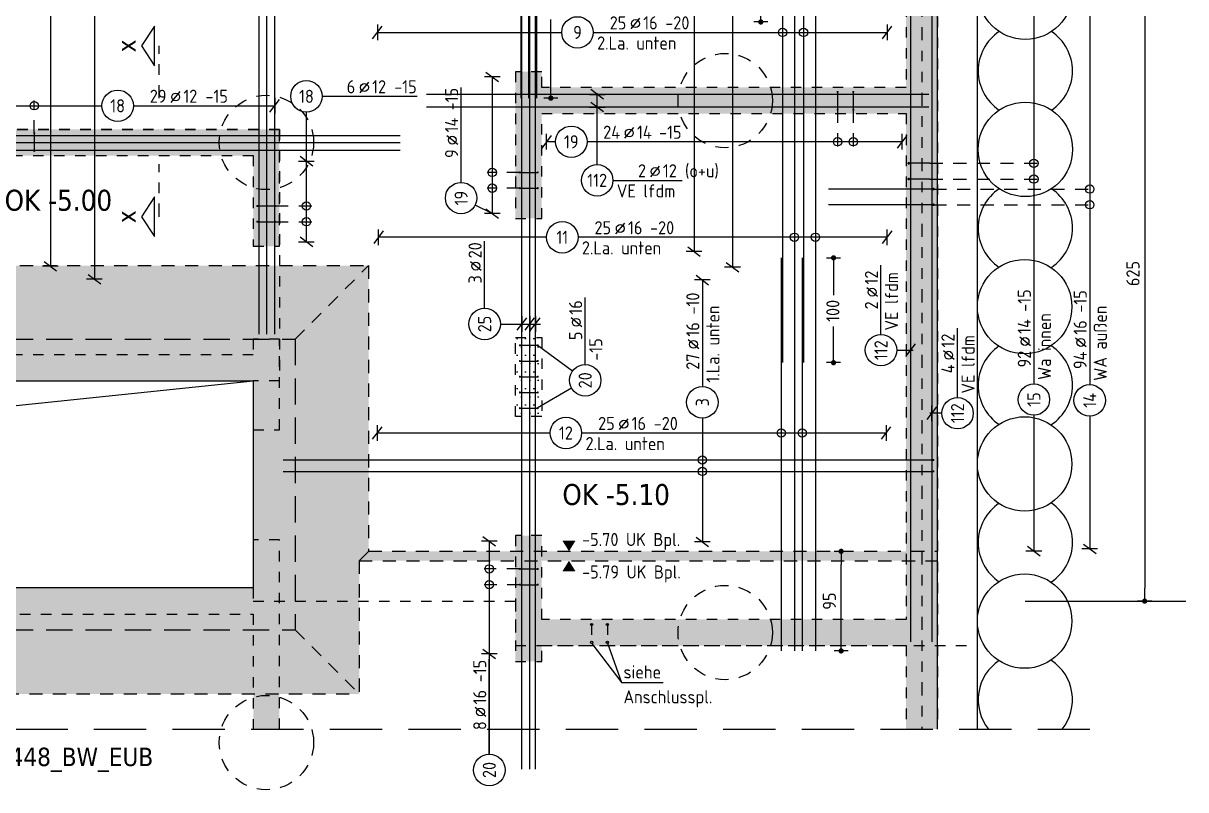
# Model space of a CAD drawing. Extents: x -28 to 85, y -37 to 54.
# Drawn here: x 8.87 to 19.95, y 20.34 to 27.65 of the extents above; entities that cross this region are included whole.
import ezdxf
from ezdxf.enums import TextEntityAlignment as Align

# ---------------------------------------------------------------- set-up
doc = ezdxf.new("R2010")
doc.units = 0
doc.header["$LTSCALE"] = 0.5
for name, pattern in [('AUSGEZOGEN', [1000.01, 1000, 0.01]), ('DASHDOTSMALL', [1.05, 0.5, -0.25, 0.05, -0.25]), ('DIVIDE2', [0.625, 0.25, -0.125, 0, -0.125, 0, -0.125]), ('GESTRICHELTX2', [1.5, 1, -0.5]), ('HIDDEN', [0.375, 0.25, -0.125]), ('HIDDEN2', [0.187, 0.125, -0.062]), ('PUNKT', [0.175, 0.05, -0.125]), ('STRICHPUNKT2', [0.55, 0.25, -0.125, 0.05, -0.125]), ('VERDECKT', [0.375, 0.25, -0.125]), ('VERDECKTX2', [0.75, 0.5, -0.25])]:
    doc.linetypes.add(name, pattern=pattern)
for name, color, linetype in [('ACHSEN', 7, 'Continuous'), ('AFB', 7, 'Continuous'), ('BETON', 7, 'Continuous'), ('DRUEBER', 7, 'Continuous'), ('grau_dunkel', 7, 'Continuous'), ('grau_hell', 7, 'Continuous'), ('Gründungspfähle', 7, 'Continuous'), ('HILFE', 7, 'Continuous'), ('koten', 7, 'Continuous'), ('MASSE', 7, 'Continuous'), ('OBJEKT', 7, 'Continuous'), ('RND', 7, 'Continuous'), ('SCHNITTE', 7, 'Continuous'), ('SCHRAFF', 7, 'Continuous'), ('TEXT', 7, 'Continuous'), ('Verbau', 7, 'Continuous'), ('VERDECKT', 7, 'Continuous'), ('Versprung oberseitig', 7, 'Continuous')]:
    doc.layers.add(name, color=color, linetype=linetype)
doc.layers.add('NOPLOT', color=7, linetype='Continuous', plot=False)
doc.styles.add('helv', font='tahoma.ttf')
doc.styles.add('txt', font='isocp.shx')
doc.dimstyles.new('DOT_I', dxfattribs={"dimscale": 0.5, "dimtxt": 0.25, "dimasz": 0.25, "dimexe": 0.1, "dimexo": 0.3, "dimgap": 0.1, "dimtad": 1, "dimdec": 3, "dimzin": 3, "dimtxsty": 'txt', "dimblk": 'DOT', "dimblk1": 'DOT', "dimblk2": 'DOT', "dimsah": 1, "dimcen": 0.1, "dimse1": 1, "dimse2": 1, "dimazin": 0, "dimtfac": 1, "dimtdec": 4, "dimtix": 1, "dimtmove": 2, "dimatfit": 3, "dimfxl": 0, "dimtvp": 1, "dimtolj": 1, "dimtzin": 0, "dimarcsym": 0})
pattern_1 = [(0, (-2.69238, 6.23199), (0.0396875, 0.079375), [0, -0.079375])]

# ---------------------------------------------------------------- blocks, each defined once
blk = doc.blocks.new('okrd_o')
at = {"layer": 'koten', "color": 7, "linetype": 'Continuous'}
blk.add_solid([(-0.125, 0.202), (0.125, 0.202), (0, 0)], dxfattribs=at)
at = {"layer": 'koten', "style": 'txt'}
blk.add_attdef('OKRD', (0.25, 0.1), '', height=0.25, dxfattribs=at)
blk = doc.blocks.new('lei_gre')
at = {"layer": 'RND', "color": 7, "linetype": 'Continuous'}
for p, q in [((-0.09, -0.12), (0.09, 0.12)), ((0, 0.15), (0, -0.15))]:
    blk.add_line(p, q, dxfattribs=at)
blk = doc.blocks.new('RND_LEI')
at = {"layer": 'RND', "color": 7, "linetype": 'Continuous'}
blk.add_line((1.022, 0.066), (1.19, 0.27), dxfattribs=at)
for centre, radius in [((0, 0), 0.3), ((1.106, 0.168), 0.075)]:
    blk.add_circle(centre, radius, dxfattribs=at)
at = {"layer": 'RND', "color": 7, "linetype": 'Continuous', "style": 'txt'}
blk.add_attdef('ANZ', text='', height=0.25, dxfattribs=at).set_placement((0.931, 0.057), align=Align.RIGHT)
for tag, p in [('DUM', (1.253, 0.057)), ('ABSTD', (1.674, 0.057)), ('POSTXT', (0.374, -0.327))]:
    blk.add_attdef(tag, p, '', height=0.25, dxfattribs=at)
blk.add_attdef('POSL', text='', height=0.25, dxfattribs=at).set_placement((0, 0), align=Align.MIDDLE)
blk = doc.blocks.new('DOT')
at = {"layer": 'MASSE', "color": 7, "linetype": 'Continuous'}
for p, q in [((0, 0), (-1, 0)), ((0, 0.54), (0, -0.54))]:
    blk.add_line(p, q, dxfattribs=at)
at = {"layer": 'MASSE', "color": 7, "linetype": 'Continuous', "const_width": 0.2}
blk.add_lwpolyline([(-0.1, 0, 1), (0.1, 0, 1)], format="xyb", close=True, dxfattribs=at)
blk = doc.blocks.new('*D24')
at = {"layer": 'Defpoints', "color": 0, "linetype": 'AUSGEZOGEN', "transparency": 16777216}
for p in [(15.902, 28.666), (15.902, 28.666), (15.902, 27.666)]:
    blk.add_point(p, dxfattribs=at)
at = {"layer": 'MASSE', "color": 0, "linetype": 'AUSGEZOGEN', "lineweight": -2, "transparency": 16777216}
for p, q in [((15.902, 28.541), (15.902, 28.293)), ((15.902, 27.791), (15.902, 27.992))]:
    blk.add_line(p, q, dxfattribs=at)
at = {"layer": 'MASSE', "color": 0, "linetype": 'AUSGEZOGEN', "lineweight": -2, "transparency": 16777216, "xscale": 0.125, "yscale": 0.125, "zscale": 0.125}
for p, rotation in [((15.902, 28.666), 90), ((15.902, 27.666), 270)]:
    blk.add_blockref('DOT', p, dxfattribs=dict(at, rotation=rotation))
at = {"layer": 'MASSE', "color": 0, "linetype": 'AUSGEZOGEN', "transparency": 16777216, "insert": (15.889, 28.142), "char_height": 0.125, "attachment_point": 5, "rotation": 90, "style": 'txt'}
blk.add_mtext('\\A1;100', dxfattribs=at)
blk = doc.blocks.new('*D25')
at = {"layer": 'Defpoints', "color": 0, "linetype": 'AUSGEZOGEN', "transparency": 16777216}
for p in [(16.596, 25.416), (16.596, 24.416), (16.596, 24.416)]:
    blk.add_point(p, dxfattribs=at)
at = {"layer": 'MASSE', "color": 0, "linetype": 'AUSGEZOGEN', "lineweight": -2, "transparency": 16777216}
for p, q in [((16.596, 25.291), (16.596, 25.06)), ((16.596, 24.541), (16.596, 24.76))]:
    blk.add_line(p, q, dxfattribs=at)
at = {"layer": 'MASSE', "color": 0, "linetype": 'AUSGEZOGEN', "lineweight": -2, "transparency": 16777216, "xscale": 0.125, "yscale": 0.125, "zscale": 0.125}
for p, rotation in [((16.596, 25.416), 90), ((16.596, 24.416), 270)]:
    blk.add_blockref('DOT', p, dxfattribs=dict(at, rotation=rotation))
at = {"layer": 'MASSE', "color": 0, "linetype": 'AUSGEZOGEN', "transparency": 16777216, "insert": (16.589, 24.91), "char_height": 0.125, "attachment_point": 5, "rotation": 90, "style": 'txt'}
blk.add_mtext('\\A1;100', dxfattribs=at)
blk = doc.blocks.new('*D31')
at = {"layer": 'Defpoints', "color": 0, "linetype": 'AUSGEZOGEN', "transparency": 16777216}
for p in [(19.563, 28.391), (19.563, 22.141), (19.563, 22.141)]:
    blk.add_point(p, dxfattribs=at)
at = {"layer": 'MASSE', "color": 0, "linetype": 'AUSGEZOGEN', "lineweight": -2, "transparency": 16777216}
blk.add_line((19.563, 28.266), (19.563, 22.266), dxfattribs=at)
at = {"layer": 'MASSE', "color": 0, "linetype": 'AUSGEZOGEN', "lineweight": -2, "transparency": 16777216, "xscale": 0.125, "yscale": 0.125, "zscale": 0.125}
for p, rotation in [((19.563, 28.391), 90), ((19.563, 22.141), 270)]:
    blk.add_blockref('DOT', p, dxfattribs=dict(at, rotation=rotation))
at = {"layer": 'MASSE', "color": 0, "linetype": 'AUSGEZOGEN', "transparency": 16777216, "insert": (19.451, 25.266), "char_height": 0.125, "attachment_point": 5, "rotation": 90, "style": 'txt'}
blk.add_mtext('\\A1;625', dxfattribs=at)
blk = doc.blocks.new('*D35')
at = {"layer": 'Defpoints', "color": 0, "linetype": 'AUSGEZOGEN', "transparency": 16777216}
for p in [(16.668, 22.616), (16.668, 22.616), (16.668, 21.666)]:
    blk.add_point(p, dxfattribs=at)
at = {"layer": 'MASSE', "color": 0, "linetype": 'AUSGEZOGEN', "lineweight": -2, "transparency": 16777216}
blk.add_line((16.668, 21.791), (16.668, 22.491), dxfattribs=at)
at = {"layer": 'MASSE', "color": 0, "linetype": 'AUSGEZOGEN', "lineweight": -2, "transparency": 16777216, "xscale": 0.125, "yscale": 0.125, "zscale": 0.125}
for p, rotation in [((16.668, 22.616), 90), ((16.668, 21.666), 270)]:
    blk.add_blockref('DOT', p, dxfattribs=dict(at, rotation=rotation))
at = {"layer": 'MASSE', "color": 0, "linetype": 'AUSGEZOGEN', "transparency": 16777216, "insert": (16.556, 22.141), "char_height": 0.125, "attachment_point": 5, "rotation": 90, "style": 'txt'}
blk.add_mtext('\\A1;95', dxfattribs=at)
blk = doc.blocks.new('*D42')
at = {"layer": 'Defpoints', "color": 0, "linetype": 'AUSGEZOGEN', "transparency": 16777216}
for p in [(13.9, 28.539), (13.9, 28.539), (13.9, 26.939)]:
    blk.add_point(p, dxfattribs=at)
at = {"layer": 'MASSE', "color": 0, "linetype": 'AUSGEZOGEN', "lineweight": -2, "transparency": 16777216}
for p, q in [((13.9, 28.414), (13.9, 27.991)), ((13.9, 27.064), (13.9, 27.691))]:
    blk.add_line(p, q, dxfattribs=at)
at = {"layer": 'MASSE', "color": 0, "linetype": 'AUSGEZOGEN', "lineweight": -2, "transparency": 16777216, "xscale": 0.125, "yscale": 0.125, "zscale": 0.125}
for p, rotation in [((13.9, 28.539), 90), ((13.9, 26.939), 270)]:
    blk.add_blockref('DOT', p, dxfattribs=dict(at, rotation=rotation))
at = {"layer": 'MASSE', "color": 0, "linetype": 'AUSGEZOGEN', "transparency": 16777216, "insert": (13.89, 27.841), "char_height": 0.125, "attachment_point": 5, "rotation": 90, "style": 'txt'}
blk.add_mtext('\\A1;160', dxfattribs=at)
blk = doc.blocks.new('SCHN-2')
at = {"layer": 'SCHNITTE', "color": 6, "linetype": 'Continuous'}
blk.add_lwpolyline([(0.378, 0.088), (0, 0.34), (-0.378, 0.088)], close=True, dxfattribs=at)
at = {"layer": 'SCHNITTE', "color": 1, "linetype": 'DASHDOTSMALL', "style": 'helv'}
blk.add_attdef('SCHN-2', text='', height=0.35, dxfattribs=at).set_placement((0, 0.45), align=Align.CENTER)

msp = doc.modelspace()

# ---------------------------------------------------------------- hatches: boundary and pattern name
at = {"layer": 'grau_dunkel'}
h = msp.add_hatch(color=21, dxfattribs=at)
h.paths.add_polyline_path([(11.46265, 21.86637), (11.46265, 24.64137), (7.96265, 24.64137), (7.96265, 21.86637)])
h.paths.add_polyline_path([(8.36265, 24.24137), (8.36265, 22.26637), (11.06265, 22.26637), (11.06265, 24.24137)], flags=16)
at = {"layer": 'grau_hell'}
h = msp.add_hatch(color=9, dxfattribs=at)
h.paths.add_polyline_path([(7.26265, 25.34137), (7.26265, 22.61638), (7.35265, 22.52638), (7.35265, 21.25637), (12.07265, 21.25637), (12.07265, 22.52638), (12.16265, 22.61638), (12.16265, 25.34137)])
h.paths.add_polyline_path([(7.96265, 24.64137), (7.96265, 21.86637), (11.46265, 21.86637), (11.46265, 24.64137)], flags=16)
h = msp.add_hatch(color=9, dxfattribs=at)
h.paths.add_polyline_path([(7.35265, 22.52638), (7.26265, 22.61638), (4.58765, 22.61637), (4.58765, 22.52637)])
h.paths.add_polyline_path([(12.16267, 22.6164), (12.07267, 22.5264), (17.58765, 22.5264), (17.58765, 22.6164)])
at = {"layer": 'SCHRAFF', "linetype": 'AUSGEZOGEN'}
h = msp.add_hatch(dxfattribs=at)
h.set_pattern_fill('DOTS', scale=0.05, double=1)
h.set_pattern_definition(pattern_1)
h.paths.add_polyline_path([(17.58765, 36.51637), (14.58765, 36.51637), (14.58765, 38.93271), (14.28765, 38.93271), (14.28765, 36.51637), (6.31265, 36.51637), (6.31265, 38.93271), (6.06265, 38.93271), (6.06265, 36.51637), (3.81265, 36.51637), (3.81265, 36.96637), (3.56265, 36.96637), (3.56265, 28.42137), (3.81265, 28.42137), (3.81265, 28.89137), (4.99765, 28.89137), (4.99765, 29.14137), (3.81265, 29.14137), (3.81265, 36.21637), (11.06265, 36.21637), (11.06265, 29.14137), (9.88265, 29.14137), (9.88265, 28.89137), (11.93265, 28.89137), (11.93265, 29.14137), (11.31265, 29.14137), (11.31265, 32.01637), (11.93265, 32.01637), (11.93265, 32.26637), (11.31265, 32.26637), (11.31265, 36.21637), (13.56265, 36.21637), (13.56265, 32.26637), (12.94265, 32.26637), (12.94265, 32.01637), (13.56265, 32.01637), (13.56265, 29.14137), (12.94265, 29.14137), (12.94265, 28.89137), (13.56265, 28.89137), (13.56265, 28.69137), (13.81265, 28.69137), (13.81265, 36.21637), (17.28765, 36.21637), (17.28765, 27.04137), (13.81265, 27.04137), (13.81265, 27.19137), (13.56265, 27.19137), (13.56265, 25.79137), (13.81265, 25.79137), (13.81265, 26.79137), (17.28765, 26.79137), (17.28765, 21.96637), (13.81265, 21.96637), (13.81265, 22.76637), (13.56265, 22.76637), (13.56265, 21.56637), (13.81265, 21.56637), (13.81265, 21.71637), (17.28765, 21.71637), (17.28765, 20.92047), (17.58765, 20.92047)])
h = msp.add_hatch(dxfattribs=at)
h.set_pattern_fill('DOTS', scale=0.05, double=1)
h.set_pattern_definition(pattern_1)
h.paths.add_polyline_path([(11.31265, 26.64137), (7.17265, 26.64137), (7.17265, 26.39137), (8.11265, 26.39129), (8.11265, 24.49137), (7.17265, 24.49137), (7.17265, 24.24137), (8.11265, 24.24137), (8.11265, 22.26637), (6.13765, 22.26637), (6.13765, 24.24137), (6.28765, 24.24137), (6.28765, 24.49137), (6.13765, 24.49137), (6.13765, 26.39137), (6.28765, 26.39137), (6.28765, 26.64137), (3.81265, 26.64137), (3.81265, 26.79637), (3.56265, 26.79637), (3.56265, 23.89637), (3.81265, 23.89637), (3.81265, 26.39137), (5.88765, 26.39137), (5.88765, 22.26637), (3.81265, 22.26637), (3.81265, 22.88637), (3.56265, 22.88637), (3.56265, 22.26637), (2.04278, 22.26637), (2.04278, 22.01637), (4.18765, 22.01637), (4.18765, 20.92047), (4.43765, 20.92047), (4.43765, 22.01637), (11.06265, 22.01637), (11.06265, 20.92047), (11.31265, 20.92047), (11.31265, 22.72637), (11.06265, 22.72637), (11.06265, 22.26637), (8.36265, 22.26637), (8.36265, 24.24137), (11.06265, 24.24137), (11.06265, 23.77637), (11.31265, 23.77637), (11.31265, 24.64137), (11.06265, 24.64137), (11.06265, 24.49137), (8.36265, 24.49136), (8.36265, 26.39137), (11.06265, 26.39137), (11.06265, 25.52637), (11.31265, 25.52637)])
h = msp.add_hatch(dxfattribs=at)
h.set_pattern_fill('DOTS', scale=0.05, double=1)
h.set_pattern_definition(pattern_1)
h.paths.add_polyline_path([(13.81265, 24.65637), (13.56265, 24.65637), (13.56265, 23.90137), (13.81265, 23.90137)])

# ---------------------------------------------------------------- linework, layer by layer
at = {"layer": 'ACHSEN', "color": 140, "linetype": 'AUSGEZOGEN'}
msp.add_line((18.42458, 22.14137), (19.95431, 22.14137), dxfattribs=at)
at = {"layer": 'AFB', "color": 1, "linetype": 'DIVIDE2'}
msp.add_line((17.43765, 36.36637), (17.43765, 20.92047), dxfattribs=at)
at = {"layer": 'BETON', "color": 6, "linetype": 'AUSGEZOGEN'}
msp.add_line((17.58765, 20.92047), (17.58765, 36.51637), dxfattribs=at)
msp.add_lwpolyline([(8.36265, 24.24137), (11.06265, 24.24137), (11.06265, 22.26637), (8.36265, 22.26637)], close=True, dxfattribs=at)
at = {"layer": 'DRUEBER', "color": 7, "linetype": 'PUNKT', "lineweight": -2}
for p, q in [((17.28765, 36.21637), (17.28765, 27.04137)), ((13.81265, 27.19137), (13.56265, 27.19137)), ((13.56265, 27.19137), (13.56265, 25.79137)), ((13.81265, 27.04137), (13.81265, 27.19137)), ((17.28765, 27.04137), (13.81265, 27.04137)), ((13.81265, 25.79137), (13.81265, 26.79137)), ((13.81265, 26.79137), (17.28765, 26.79137)), ((17.28765, 26.79137), (17.28765, 21.96637)), ((11.31265, 26.64137), (7.17265, 26.64137)), ((11.31265, 25.52637), (11.31265, 26.64137)), ((8.36265, 26.39137), (11.06265, 26.39137)), ((11.06265, 26.39137), (11.06265, 25.52637)), ((13.56265, 25.79137), (13.81265, 25.79137)), ((11.06265, 25.52637), (11.31265, 25.52637)), ((11.31265, 24.64137), (11.06265, 24.64137)), ((11.06265, 24.64137), (11.06265, 24.49137)), ((11.31265, 23.77637), (11.31265, 24.64137)), ((11.06265, 24.49137), (8.36265, 24.49136)), ((8.36265, 24.24137), (11.06265, 24.24137)), ((11.06265, 24.24137), (11.06265, 23.77637)), ((11.06265, 23.77637), (11.31265, 23.77637)), ((11.31265, 22.72637), (11.06265, 22.72637)), ((11.06265, 22.72637), (11.06265, 22.26637)), ((11.31265, 20.92047), (11.31265, 22.72637)), ((13.81265, 22.76637), (13.56265, 22.76637)), ((13.56265, 22.76637), (13.56265, 21.56637)), ((13.81265, 21.96637), (13.81265, 22.76637)), ((11.06265, 22.26637), (8.36265, 22.26637)), ((4.43765, 22.01637), (11.06265, 22.01637)), ((11.06265, 22.01637), (11.06265, 20.92047)), ((17.28765, 21.96637), (13.81265, 21.96637)), ((13.81265, 21.56637), (13.81265, 21.71637)), ((13.81265, 21.71637), (17.28765, 21.71637)), ((17.28765, 21.71637), (17.28765, 20.92047)), ((13.56265, 21.56637), (13.81265, 21.56637))]:
    msp.add_line(p, q, dxfattribs=at)
msp.add_lwpolyline([(14.58765, 38.93271), (14.58765, 36.51637), (17.58765, 36.51637), (17.58765, 20.92047)], dxfattribs=at)
msp.add_lwpolyline([(13.56265, 24.65637), (13.81265, 24.65637), (13.81265, 23.90137), (13.56265, 23.90137)], close=True, dxfattribs=at)
at = {"layer": 'Gründungspfähle', "color": 171, "linetype": 'VERDECKT'}
for centre in [(15.56265, 26.91637), (11.18765, 26.51637), (15.56265, 21.84137), (11.18765, 20.79139)]:
    msp.add_circle(centre, 0.45, dxfattribs=at)
at = {"layer": 'HILFE', "color": 102, "linetype": 'AUSGEZOGEN'}
for p, q in [((8.64779, 23.99182), (11.06262, 24.24137)), ((14.28996, 21.73728), (14.57641, 21.3604)), ((14.57641, 21.3604), (14.44019, 21.74726)), ((14.97124, 21.3604), (14.57641, 21.3604))]:
    msp.add_line(p, q, dxfattribs=at)
at = {"layer": 'HILFE', "color": 102, "linetype": 'GESTRICHELTX2'}
msp.add_line((2.04278, 20.92047), (19.03942, 20.92047), dxfattribs=at)
at = {"layer": 'OBJEKT', "color": 7, "linetype": 'AUSGEZOGEN'}
msp.add_line((17.96765, 20.92047), (17.96765, 36.70847), dxfattribs=at)
at = {"layer": 'RND', "color": 7, "linetype": 'AUSGEZOGEN'}
for p, q in [((19.03859, 36.42575), (19.03859, 24.20612)), ((18.50596, 36.29501), (18.50596, 24.21429)), ((15.63214, 31.23305), (15.63214, 25.32776)), ((9.54816, 31.03699), (9.54816, 25.21323)), ((15.26535, 30.79371), (15.26535, 25.47615)), ((9.12748, 30.62476), (9.12748, 25.33584)), ((12.24582, 27.56663), (14.00422, 27.56663)), ((14.30422, 27.56663), (17.10696, 27.56663)), ((13.34177, 27.14175), (13.34177, 25.83969)), ((11.71966, 26.9568), (12.62591, 26.9568)), ((13.04463, 26.13588), (13.04463, 27.04213)), ((7.22633, 26.86642), (9.61958, 26.86642)), ((9.91958, 26.86642), (11.26673, 26.86642)), ((11.56966, 26.33665), (11.56966, 26.8068)), ((13.94492, 26.52311), (13.85785, 26.52311)), ((17.24873, 26.52311), (14.24492, 26.52311)), ((11.56966, 25.56736), (11.56966, 26.33665)), ((14.49215, 26.15526), (15.15215, 26.15526)), ((13.34177, 25.83969), (13.17922, 25.91966)), ((13.85921, 25.61197), (12.25562, 25.61197)), ((17.10586, 25.61197), (14.15921, 25.61197)), ((13.26858, 24.9344), (13.26858, 25.5744)), ((17.04803, 24.68514), (17.04803, 25.34514)), ((15.34471, 25.2048), (15.34471, 24.18798)), ((14.22747, 24.39741), (14.22747, 25.03741)), ((17.77798, 24.08357), (17.77798, 24.74357)), ((15.34471, 23.88798), (15.34471, 22.70753)), ((18.50596, 23.91429), (18.50596, 22.61896)), ((19.03859, 23.90612), (19.03859, 22.64072)), ((12.24516, 23.74494), (13.89388, 23.74494)), ((14.19388, 23.74494), (17.09675, 23.74494)), ((13.31317, 22.714), (13.31317, 21.63764)), ((13.31317, 21.63764), (13.31317, 20.67989)), ((13.31317, 20.67989), (13.31317, 21.58614))]:
    msp.add_line(p, q, dxfattribs=at)
at = {"layer": 'RND', "color": 102, "linetype": 'AUSGEZOGEN'}
for p, q in [((14.34215, 26.30526), (14.34215, 26.98757)), ((13.41858, 24.7844), (13.80064, 24.7844)), ((14.10634, 24.33588), (13.76996, 24.58155)), ((17.19803, 24.53514), (17.3546, 24.53514)), ((14.09777, 24.17204), (13.76996, 23.98155)), ((17.62798, 23.93357), (17.51531, 23.93357))]:
    msp.add_line(p, q, dxfattribs=at)
at = {"layer": 'RND', "color": 102, "linetype": 'VERDECKT'}
for p, q in [((8.97384, 26.60578), (8.97384, 26.91642)), ((16.63407, 26.82907), (16.63407, 26.47311)), ((16.78407, 26.82907), (16.78407, 26.47311)), ((17.51265, 26.31768), (18.55596, 26.31768)), ((13.60494, 26.23048), (13.29177, 26.23048)), ((17.51265, 26.16768), (18.55596, 26.16768)), ((13.60494, 26.08048), (13.29177, 26.08048)), ((17.54865, 26.07225), (19.08859, 26.07225)), ((11.27142, 25.91054), (11.61966, 25.91054)), ((17.54865, 25.92225), (19.08859, 25.92225)), ((11.27142, 25.76054), (11.61966, 25.76054)), ((13.60494, 22.44792), (13.26317, 22.44792)), ((13.60994, 22.29792), (13.26317, 22.29792))]:
    msp.add_line(p, q, dxfattribs=at)
at = {"layer": 'RND', "color": 1, "linetype": 'AUSGEZOGEN'}
for points in [[(11.11611, 36.43912), (11.11611, 24.68912)], [(11.18968, 36.43912), (11.18968, 24.68912)], [(11.26651, 36.43912), (11.26651, 24.68912)], [(13.61321, 36.43912), (13.61321, 26.93912)], [(13.68678, 36.43912), (13.68678, 26.93912)], [(13.76361, 36.43912), (13.76361, 26.93912)], [(16.10963, 36.41637), (16.10963, 24.41637)], [(16.30963, 36.41637), (16.30963, 24.41637)], [(17.33095, 36.46504), (17.33095, 21.75113)], [(17.53148, 36.46504), (17.53148, 21.75113)], [(16.22279, 28.66637), (16.22279, 21.6664)], [(16.42279, 28.66637), (16.42279, 21.6664)], [(13.62505, 20.53912), (13.62505, 28.53912)], [(13.69963, 20.53912), (13.69963, 28.53912)], [(13.75231, 20.53912), (13.75231, 28.53912)], [(17.50449, 26.97536), (12.71404, 26.97536)], [(16.63407, 26.99908), (16.63407, 26.82907)], [(16.78407, 26.99908), (16.78407, 26.82907)], [(17.50449, 26.85405), (12.71404, 26.85405)], [(8.97384, 26.60578), (8.97384, 26.43577)], [(2.46265, 26.58412), (12.46265, 26.58412)], [(2.46265, 26.5147), (12.46265, 26.5147)], [(2.46265, 26.44196), (12.46265, 26.44196)], [(17.51265, 26.31768), (17.31265, 26.31768)], [(13.60494, 26.23048), (13.77496, 26.23048)], [(17.51265, 26.16768), (17.31265, 26.16768)], [(13.60494, 26.08048), (13.77496, 26.08048)], [(17.54865, 26.07225), (16.54865, 26.07225)], [(11.1014, 25.91054), (11.27142, 25.91054)], [(17.54865, 25.92225), (16.54865, 25.92225)], [(11.1014, 25.76054), (11.27142, 25.76054)], [(16.09763, 25.41637), (16.09763, 21.6664)], [(16.29763, 25.41637), (16.29763, 21.6664)], [(13.60494, 24.58155), (13.77496, 24.58155)], [(13.60494, 24.43155), (13.77496, 24.43155)], [(13.60494, 24.28155), (13.77496, 24.28155)], [(13.60494, 24.13155), (13.77496, 24.13155)], [(13.60494, 23.98155), (13.77496, 23.98155)], [(11.34808, 23.4876), (17.54808, 23.4876)], [(11.34808, 23.37852), (17.54808, 23.37852)], [(13.60494, 22.44792), (13.77496, 22.44792)], [(13.60494, 22.29792), (13.77496, 22.29792)]]:
    msp.add_lwpolyline(points, dxfattribs=at)
at = {"layer": 'RND', "color": 7, "linetype": 'AUSGEZOGEN'}
for points, const_width in [([(16.63407, 27.00408, 1), (16.63407, 26.99408, 1)], 0.01), ([(16.78407, 27.00408, 1), (16.78407, 26.99408, 1)], 0.01), ([(16.63407, 26.83407, 1), (16.63407, 26.82407, 1)], 0.01), ([(16.78407, 26.83407, 1), (16.78407, 26.82407, 1)], 0.01), ([(8.97384, 26.61078, 1), (8.97384, 26.60078, 1)], 0.01), ([(8.97384, 26.44077, 1), (8.97384, 26.43077, 1)], 0.01), ([(17.31265, 26.32393, -1), (17.31265, 26.31143, -1)], 0.0125), ([(13.59994, 26.23048, 1), (13.60994, 26.23048, 1)], 0.01), ([(13.76996, 26.23048, 1), (13.77996, 26.23048, 1)], 0.01), ([(17.31265, 26.17393, -1), (17.31265, 26.16143, -1)], 0.0125), ([(13.59994, 26.08048, 1), (13.60994, 26.08048, 1)], 0.01), ([(13.76996, 26.08048, 1), (13.77996, 26.08048, 1)], 0.01), ([(17.54865, 26.0785, -1), (17.54865, 26.066, -1)], 0.0125), ([(11.0964, 25.91054, 1), (11.1064, 25.91054, 1)], 0.01), ([(11.26642, 25.91054, 1), (11.27642, 25.91054, 1)], 0.01), ([(17.54865, 25.9285, -1), (17.54865, 25.916, -1)], 0.0125), ([(11.0964, 25.76054, 1), (11.1064, 25.76054, 1)], 0.01), ([(11.26642, 25.76054, 1), (11.27642, 25.76054, 1)], 0.01), ([(13.59994, 24.58155, 1), (13.60994, 24.58155, 1)], 0.01), ([(13.76996, 24.58155, 1), (13.77996, 24.58155, 1)], 0.01), ([(13.59994, 24.43155, 1), (13.60994, 24.43155, 1)], 0.01), ([(13.76996, 24.43155, 1), (13.77996, 24.43155, 1)], 0.01), ([(13.59994, 24.28155, 1), (13.60994, 24.28155, 1)], 0.01), ([(13.76996, 24.28155, 1), (13.77996, 24.28155, 1)], 0.01), ([(13.59994, 24.13155, 1), (13.60994, 24.13155, 1)], 0.01), ([(13.76996, 24.13155, 1), (13.77996, 24.13155, 1)], 0.01), ([(13.59994, 23.98155, 1), (13.60994, 23.98155, 1)], 0.01), ([(13.76996, 23.98155, 1), (13.77996, 23.98155, 1)], 0.01), ([(17.54308, 23.4876, 1), (17.55308, 23.4876, 1)], 0.01), ([(17.54308, 23.37852, 1), (17.55308, 23.37852, 1)], 0.01), ([(13.59994, 22.44792, 1), (13.60994, 22.44792, 1)], 0.01), ([(13.76996, 22.44792, 1), (13.77996, 22.44792, 1)], 0.01), ([(13.59994, 22.29792, 1), (13.60994, 22.29792, 1)], 0.01), ([(13.76996, 22.29792, 1), (13.77996, 22.29792, 1)], 0.01)]:
    msp.add_lwpolyline(points, format="xyb", close=True, dxfattribs=dict(at, const_width=const_width))
at = {"layer": 'RND', "color": 1, "linetype": 'HIDDEN2'}
for points in [[(14.28901, 21.91817), (14.28901, 21.74816)], [(14.43901, 21.91817), (14.43901, 21.74816)]]:
    msp.add_lwpolyline(points, dxfattribs=at)
at = {"layer": 'RND', "color": 7, "linetype": 'AUSGEZOGEN'}
for centre, radius in [((16.10963, 27.56663), 0.04), ((16.30963, 27.56663), 0.04), ((8.97384, 26.86642), 0.04), ((16.63407, 26.52311), 0.04), ((16.78407, 26.52311), 0.04), ((18.50596, 26.31768), 0.04), ((13.34177, 26.23048), 0.04), ((18.50596, 26.16768), 0.04), ((13.34177, 26.08048), 0.04), ((19.03859, 26.07225), 0.04), ((11.56966, 25.91054), 0.04), ((19.03859, 25.92225), 0.04), ((11.56966, 25.76054), 0.04), ((16.22279, 25.61197), 0.04), ((16.42279, 25.61197), 0.04), ((16.09763, 23.74494), 0.04), ((16.29763, 23.74494), 0.04), ((15.34471, 23.4876), 0.04), ((15.34471, 23.37852), 0.04), ((13.31317, 22.44792), 0.04), ((13.31317, 22.29792), 0.04), ((14.28901, 21.91817), 0.01), ((14.43901, 21.91817), 0.01), ((14.28901, 21.74816), 0.01), ((14.43901, 21.74816), 0.01)]:
    msp.add_circle(centre, radius, dxfattribs=at)
at = {"layer": 'SCHNITTE', "color": 6, "linetype": 'STRICHPUNKT2'}
for p, q in [((10.16581, 26.93761), (10.16581, 27.43761)), ((10.16581, 25.80811), (10.16581, 26.30811))]:
    msp.add_line(p, q, dxfattribs=at)
at = {"layer": 'Verbau', "color": 171}
for centre in [(18.42459, 27.95007), (18.42459, 26.45007), (18.41765, 24.95007), (18.41765, 23.45007), (18.41765, 21.95007)]:
    msp.add_circle(centre, 0.45, dxfattribs=at)
for centre, start, end in [((18.42459, 27.20007), 123.55731, 236.44269), ((18.42459, 27.20007), 303.55731, 56.44269), ((18.42459, 25.70007), 123.55731, 236.44269), ((18.42459, 25.70007), 303.55731, 56.44269), ((18.42459, 24.20007), 123.55731, 236.44269), ((18.42459, 24.20007), 303.55731, 56.44269), ((18.42459, 22.70007), 123.55731, 236.44269), ((18.42459, 22.70007), 303.55731, 56.44269), ((18.42459, 21.20007), 123.55731, 218.414291), ((18.42459, 21.20007), 321.585709, 56.44269)]:
    msp.add_arc(centre, 0.45, start, end, dxfattribs=at)
at = {"layer": 'VERDECKT', "color": 7, "linetype": 'HIDDEN'}
for p, q in [((7.26265, 25.34137), (12.16265, 25.34137)), ((12.16265, 25.34137), (12.16265, 22.6164)), ((12.07265, 22.52638), (12.16266, 22.61638)), ((12.07265, 22.52638), (12.07265, 21.25637)), ((7.35265, 21.25637), (12.07265, 21.25637))]:
    msp.add_line(p, q, dxfattribs=at)
at = {"layer": 'VERDECKT', "color": 7, "linetype": 'VERDECKT'}
for p, q in [((11.46265, 24.64137), (12.16265, 25.34137)), ((12.16267, 22.6164), (17.58765, 22.6164)), ((12.07267, 22.5264), (17.58765, 22.5264)), ((11.46265, 21.86637), (12.07265, 21.25637))]:
    msp.add_line(p, q, dxfattribs=at)
at = {"layer": 'VERDECKT', "color": 7, "linetype": 'VERDECKTX2'}
for p, q in [((7.96265, 24.64137), (11.46265, 24.64137)), ((11.46265, 24.64137), (11.46265, 21.86637)), ((7.96265, 21.86637), (11.46265, 21.86637))]:
    msp.add_line(p, q, dxfattribs=at)
at = {"layer": 'Versprung oberseitig', "color": 1, "linetype": 'HIDDEN2'}
for p, q in [((3.81265, 26.64137), (11.31265, 26.64137)), ((11.31265, 26.64137), (11.31265, 24.24137)), ((11.31265, 24.24137), (11.06265, 24.24137)), ((11.06265, 22.26637), (11.06265, 22.14137)), ((11.06265, 22.14137), (13.56265, 22.14137)), ((13.56265, 22.14137), (13.56265, 21.71637)), ((13.56265, 21.71637), (17.96765, 21.71637))]:
    msp.add_line(p, q, dxfattribs=at)

# ---------------------------------------------------------------- block references
at = {"layer": 'koten', "color": 7, "linetype": 'AUSGEZOGEN', "xscale": 0.5, "yscale": 0.5, "zscale": 0.5}
msp.add_blockref('okrd_o', (14.073, 22.6164), dxfattribs=at).add_auto_attribs({'OKRD': '-5.70 UK Bpl.'})
at = {"layer": 'koten', "color": 7, "linetype": 'AUSGEZOGEN'}
ref = msp.add_blockref('okrd_o', (14.073, 22.5264), dxfattribs=dict(at, xscale=-0.5, yscale=0.5, zscale=0.5, rotation=180))
ref.add_attrib('OKRD', '-5.79 UK Bpl.', (14.198, 22.35652), dxfattribs={"height": 0.125, "style": 'txt'})
at = {"layer": 'RND', "color": 7, "linetype": 'AUSGEZOGEN', "xscale": 0.5, "yscale": 0.5, "zscale": 0.5}
for p, values in [((14.15422, 27.56663), {'POSL': '9', 'DUM': '16', 'ANZ': '25', 'ABSTD': '-20', 'POSTXT': '2.La. unten'}), ((11.56966, 26.9568), {'POSL': '18', 'DUM': '12', 'ANZ': '6', 'ABSTD': '-15'}), ((9.76958, 26.86642), {'POSL': '18', 'DUM': '12', 'ANZ': '29', 'ABSTD': '-15'}), ((14.09492, 26.52311), {'POSL': '19', 'DUM': '14', 'ANZ': '24', 'ABSTD': '-15'}), ((14.34215, 26.15526), {'POSL': '112', 'DUM': '12', 'ANZ': '2', 'ABSTD': '(o+u)', 'POSTXT': 'VE lfdm'}), ((14.00921, 25.61197), {'POSL': '11', 'DUM': '16', 'ANZ': '25', 'ABSTD': '-20', 'POSTXT': '2.La. unten'}), ((14.04388, 23.74494), {'POSL': '12', 'DUM': '16', 'ANZ': '25', 'ABSTD': '-20', 'POSTXT': '2.La. unten'})]:
    msp.add_blockref('RND_LEI', p, dxfattribs=at).add_auto_attribs(values)
for p in [(12.24582, 27.56663), (17.10696, 27.56663), (11.26673, 26.86642), (12.24516, 23.74494), (17.09675, 23.74494)]:
    msp.add_blockref('lei_gre', p, dxfattribs=at)
for p, rotation in [((13.34177, 27.14175), 270), ((13.85785, 26.52311), 180), ((17.24873, 26.52311), 180), ((11.56966, 26.33665), 90), ((13.34177, 25.83969), 270), ((11.56966, 25.56736), 90), ((12.25562, 25.61197), 180), ((17.10586, 25.61197), 180), ((15.26535, 25.47615), 270), ((9.12748, 25.33584), 270), ((15.63214, 25.32776), 270), ((9.54816, 25.21323), 270), ((15.34471, 25.2048), 270), ((13.31317, 22.714), 270), ((15.34471, 22.70753), 270), ((18.50596, 22.61896), 270), ((19.03859, 22.64072), 270), ((13.31317, 21.63764), 270)]:
    msp.add_blockref('lei_gre', p, dxfattribs=dict(at, rotation=rotation))
at = {"layer": 'RND', "color": 7, "linetype": 'AUSGEZOGEN', "xscale": 0.5, "yscale": 0.5, "zscale": 0.5, "rotation": 90}
for p, values in [((13.04463, 25.98588), {'POSL': '19', 'DUM': '14', 'ANZ': '9', 'ABSTD': '-15'}), ((13.26858, 24.7844), {'POSL': '25', 'DUM': '20', 'ANZ': '3'}), ((17.04803, 24.53514), {'POSL': '112', 'DUM': '12', 'ANZ': '2', 'POSTXT': 'VE lfdm'}), ((15.34471, 24.03798), {'POSL': '3', 'DUM': '16', 'ANZ': '27', 'ABSTD': '-10', 'POSTXT': '1.La. unten'}), ((18.50596, 24.06429), {'POSL': '15', 'DUM': '14', 'ANZ': '92', 'ABSTD': '-15', 'POSTXT': 'Wa innen'}), ((19.03859, 24.05612), {'POSL': '14', 'DUM': '16', 'ANZ': '94', 'ABSTD': '-15', 'POSTXT': 'WA außen'}), ((14.22747, 24.24741), {'POSL': '20', 'DUM': '16', 'ANZ': '5', 'POSTXT': '-15'}), ((17.77798, 23.93357), {'POSL': '112', 'DUM': '12', 'ANZ': '4', 'POSTXT': 'VE lfdm'}), ((13.31317, 20.52989), {'POSL': '20', 'DUM': '16', 'ANZ': '8', 'ABSTD': '-15'})]:
    msp.add_blockref('RND_LEI', p, dxfattribs=at).add_auto_attribs(values)
at = {"layer": 'RND', "color": 102, "linetype": 'AUSGEZOGEN', "xscale": 0.5, "yscale": 0.5, "zscale": 0.5}
for p, rotation in [((14.34215, 26.97536), 90), ((14.34215, 26.85405), 90), ((17.53148, 23.93357), 180)]:
    msp.add_blockref('lei_gre', p, dxfattribs=dict(at, rotation=rotation))
for p in [(13.62505, 24.7844), (13.69963, 24.7844), (13.75231, 24.7844), (17.33095, 24.53514)]:
    msp.add_blockref('lei_gre', p, dxfattribs=at)
at = {"layer": 'SCHNITTE', "color": 6, "linetype": 'STRICHPUNKT2', "xscale": 0.5, "yscale": 0.5, "zscale": 0.5, "rotation": 90}
for p in [(10.16581, 27.43761), (10.16581, 25.80811)]:
    msp.add_blockref('SCHN-2', p, dxfattribs=at).add_auto_attribs({'SCHN-2': 'x'})

# ---------------------------------------------------------------- texts
at = {"layer": 'NOPLOT', "color": 191, "linetype": 'AUSGEZOGEN', "style": 'helv'}
for s, p in [('OK -5.00', (8.69124, 25.86545)), ('OK -5.10', (14.00964, 23.05812))]:
    msp.add_text(s, height=0.2, dxfattribs=at).set_placement(p)
at = {"layer": 'TEXT', "color": 7, "linetype": 'AUSGEZOGEN', "style": 'txt'}
for s, p in [('siehe', (14.59306, 21.40323)), ('Anschlusspl.', (14.59306, 21.16573))]:
    msp.add_text(s, height=0.125, dxfattribs=at).set_placement(p)
at = {"layer": 'TEXT', "color": 1, "linetype": 'AUSGEZOGEN', "style": 'helv'}
msp.add_text('Anschlussplan Nr. P5_15085-02_T_08_448_BW_EUB', height=0.175, dxfattribs=at).set_placement((4.77818, 20.5674))

# ---------------------------------------------------------------- dimensions: what is measured, and where the dimension line sits
at = {"layer": 'MASSE', "color": 7, "linetype": 'AUSGEZOGEN'}
for base, p1, p2, picture, middle in [((15.90233, 28.66637), (15.90233, 27.66637), (15.90233, 28.66637), '*D24', (15.88892, 28.14247)), ((13.90036, 28.53912), (13.90036, 26.93912), (13.90036, 28.53912), '*D42', (13.89009, 27.84095)), ((16.59585, 24.41637), (16.59585, 25.41637), (16.59585, 24.41637), '*D25', (16.58864, 24.91037))]:
    dim = msp.add_linear_dim(base=base, p1=p1, p2=p2, angle=90, dimstyle='DOT_I', override={"dimdec": 0, "dimlfac": 100}, dxfattribs=at)
    dim.commit()
    dim.dimension.update_dxf_attribs({"geometry": picture, "text_midpoint": middle, "dimtype": 160})
for base, p1, p2, picture, middle in [((19.56312, 22.14137), (19.56312, 28.39137), (19.56312, 22.14137), '*D31', (19.45061, 25.26637)), ((16.66811, 22.6164), (16.66811, 21.6664), (16.66811, 22.6164), '*D35', (16.55561, 22.1414))]:
    dim = msp.add_linear_dim(base=base, p1=p1, p2=p2, angle=90, dimstyle='DOT_I', override={"dimdec": 0, "dimlfac": 100}, dxfattribs=at)
    dim.commit()
    dim.dimension.update_dxf_attribs({"geometry": picture, "text_midpoint": middle})

doc.saveas('drawing.dxf')
